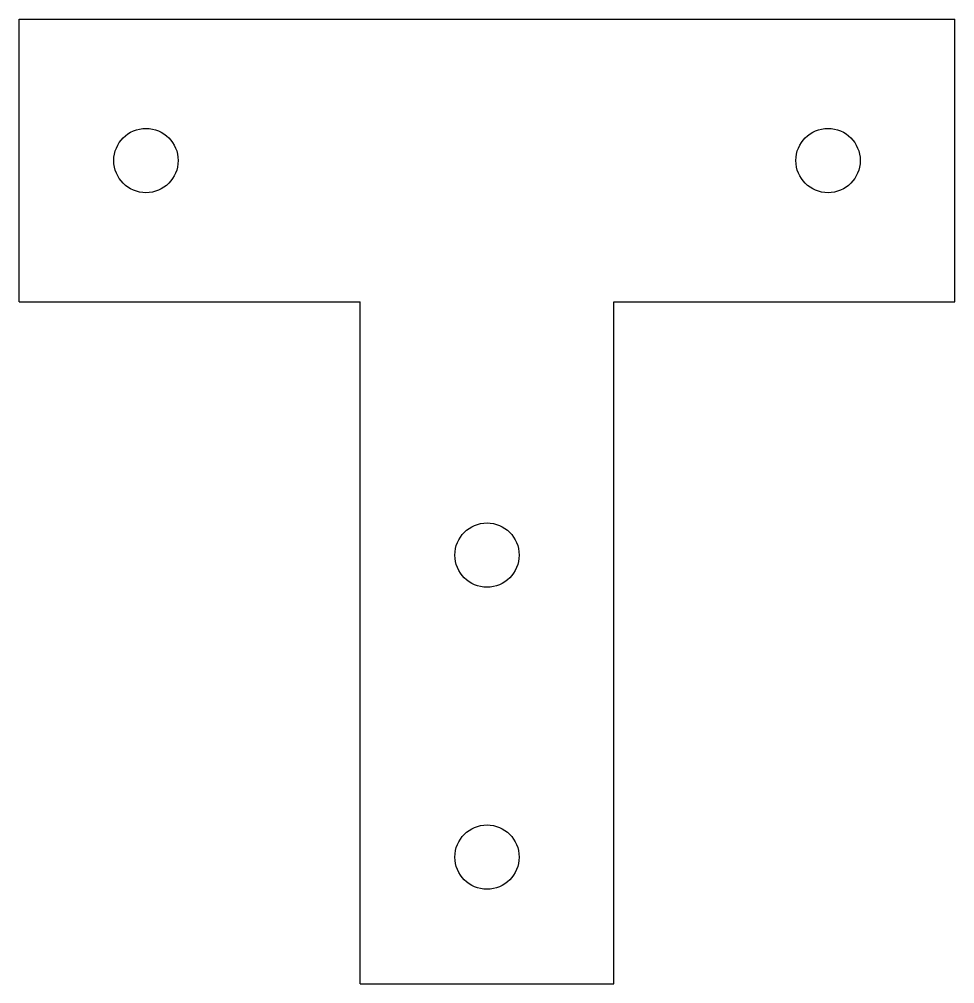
# Model space of a CAD drawing. Header units: millimetres. Extents: x 0 to 96, y 0 to 99.
import ezdxf

# ---------------------------------------------------------------- set-up
doc = ezdxf.new("R2010")
doc.units = ezdxf.units.MM

msp = doc.modelspace()

# ---------------------------------------------------------------- linework, layer by layer
for p, q in [((0, 99), (96, 99)), ((0, 70), (0, 99)), ((96, 70), (96, 99)), ((0, 70), (35, 70)), ((35, 0), (35, 70)), ((61, 0), (61, 70)), ((61, 70), (96, 70)), ((35, 0), (61, 0))]:
    msp.add_line(p, q)
for centre in [(13, 84.5), (83, 84.5), (48, 44), (48, 13)]:
    msp.add_circle(centre, 3.3)

doc.saveas('drawing.dxf')
